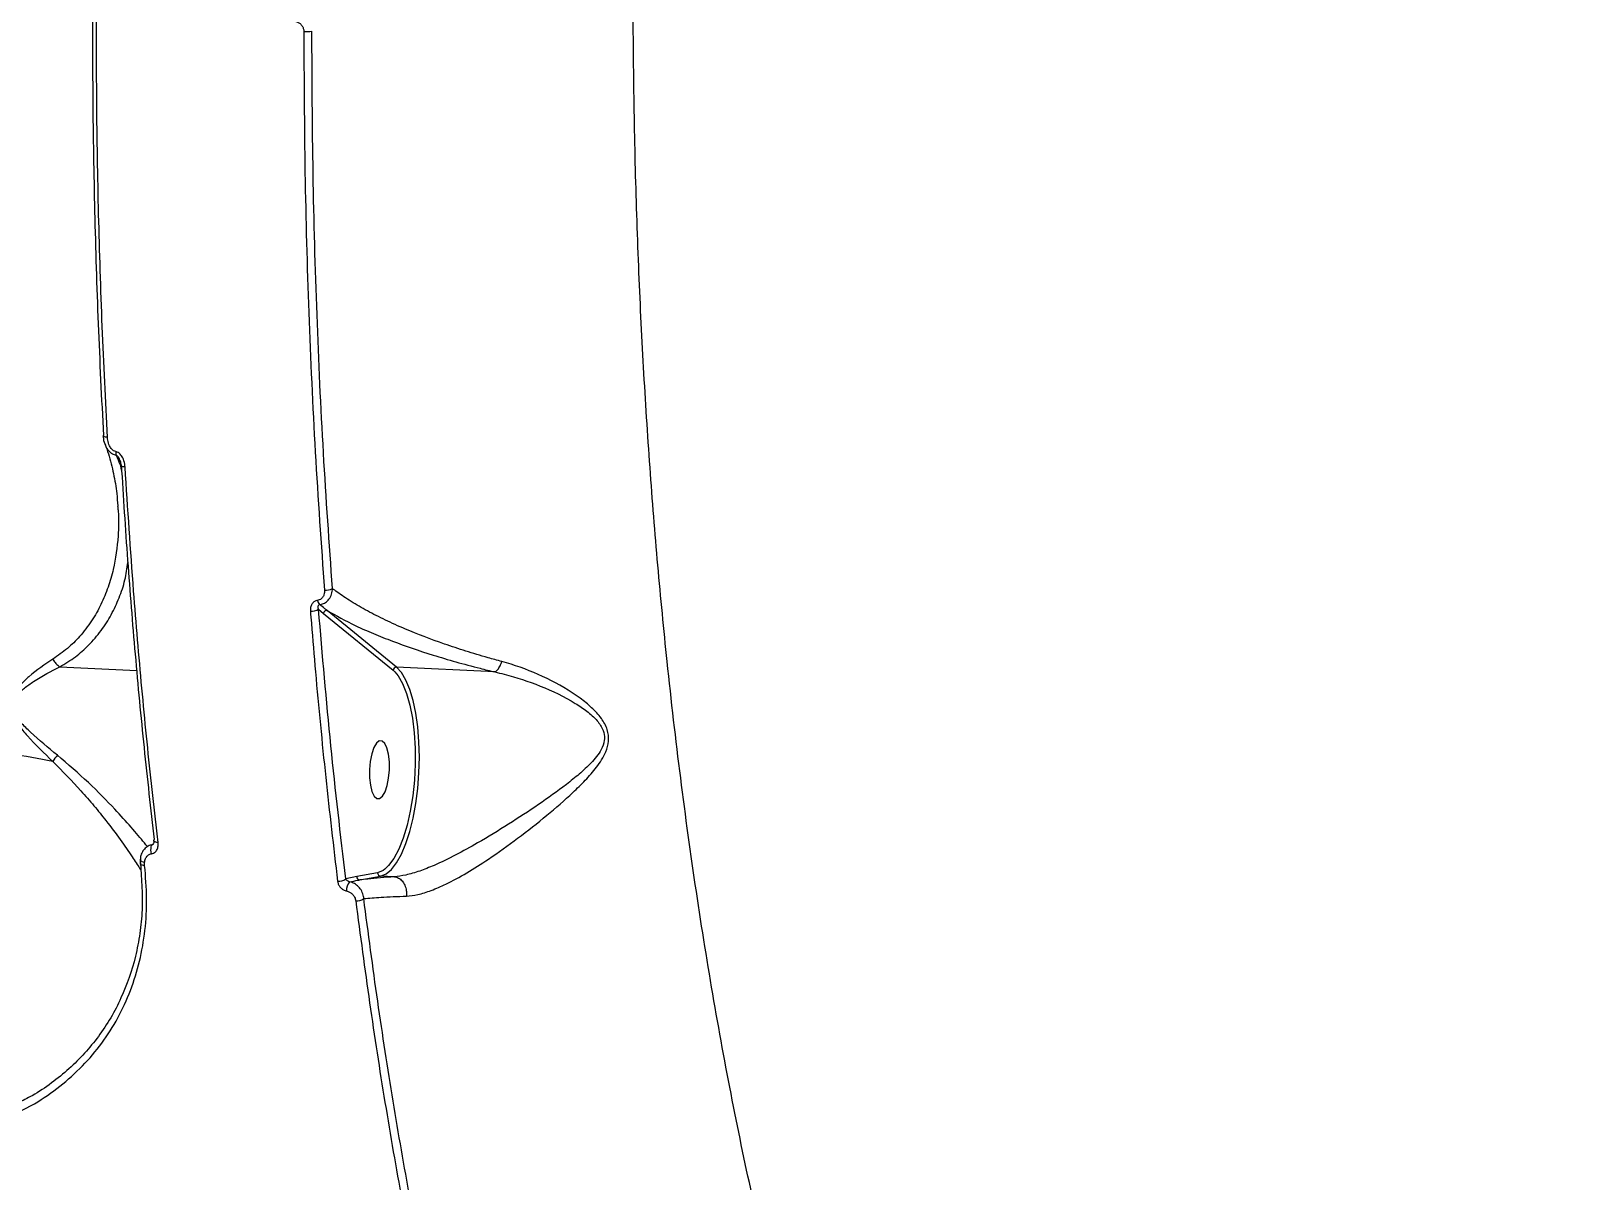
# Model space of a CAD drawing. Header units: millimetres. Extents: x -6328 to 5334, y -5037 to 4112.
# Drawn here: x -2576.2 to -2335.6, y 1104.7 to 1282.7 of the extents above; entities that cross this region are included whole.
import ezdxf

# ---------------------------------------------------------------- set-up
doc = ezdxf.new("R2010")
doc.units = ezdxf.units.MM
for name, color, linetype in [('DIKOM_ОБЪЕКТ', 7, 'Continuous'), ('DIKOM_РАЗМЕР_ЗОНА', 7, 'Continuous'), ('DIKOM_РАЗМЕР_ОБЪЕКТА', 7, 'Continuous')]:
    doc.layers.add(name, color=color, linetype=linetype)
doc.styles.add('style1', font='arial.ttf', dxfattribs={"width": 0.8})
doc.dimstyles.new('1-50', dxfattribs={"dimtxt": 300, "dimasz": 200, "dimexe": 100, "dimexo": 0, "dimgap": 100, "dimtad": 1, "dimtxsty": 'style1', "dimcen": 200, "dimclrd": 7, "dimclre": 7, "dimclrt": 7, "dimadec": 1, "dimazin": 2, "dimtfac": 1, "dimtmove": 0, "dimatfit": 2, "dimfxl": 0, "dimlwd": 25, "dimlwe": 18, "dimarcsym": 0})

# ---------------------------------------------------------------- blocks, each defined once
blk = doc.blocks.new('*D2')
at = {"layer": 'Defpoints', "color": 0, "transparency": 16777216}
for p in [(-5303.77, 2121.42), (-1621.11, 2121.42), (560.33, -2395.62)]:
    blk.add_point(p, dxfattribs=at)
at = {"layer": 'DIKOM_РАЗМЕР_ОБЪЕКТА', "color": 7, "lineweight": 18, "transparency": 16777216}
for p, q in [((-1621.11, 2121.42), (-5403.77, 2121.42)), ((560.33, -2395.62), (-5403.77, -2395.62))]:
    blk.add_line(p, q, dxfattribs=at)
at = {"layer": 'DIKOM_РАЗМЕР_ОБЪЕКТА', "color": 7, "lineweight": 25, "transparency": 16777216}
blk.add_line((-5303.77, -2195.62), (-5303.77, 1921.42), dxfattribs=at)
at = {"layer": 'DIKOM_РАЗМЕР_ОБЪЕКТА', "color": 7, "transparency": 16777216}
for points in [[(-5337.11, 1921.42), (-5270.44, 1921.42), (-5303.77, 2121.42)], [(-5337.11, -2195.62), (-5270.44, -2195.62), (-5303.77, -2395.62)]]:
    blk.add_solid(points, dxfattribs=at)
at = {"layer": 'DIKOM_РАЗМЕР_ОБЪЕКТА', "color": 7, "transparency": 16777216, "insert": (-5556.94, -137.1), "char_height": 300, "attachment_point": 5, "rotation": 90, "style": 'style1'}
blk.add_mtext('4500', dxfattribs=at)
blk = doc.blocks.new('*D3')
at = {"layer": 'Defpoints', "color": 0, "transparency": 16777216}
for p in [(-1814.92, 4111.71), (-5877.98, -3895.62), (33.33, -3895.62)]:
    blk.add_point(p, dxfattribs=at)
at = {"layer": 'DIKOM_РАЗМЕР_ЗОНА', "color": 7, "lineweight": 18, "transparency": 16777216}
for p, q in [((-1814.92, 4111.71), (-5977.98, 4111.71)), ((33.33, -3895.62), (-5977.98, -3895.62))]:
    blk.add_line(p, q, dxfattribs=at)
at = {"layer": 'DIKOM_РАЗМЕР_ЗОНА', "color": 7, "lineweight": 25, "transparency": 16777216}
blk.add_line((-5877.98, 3911.71), (-5877.98, -3695.62), dxfattribs=at)
at = {"layer": 'DIKOM_РАЗМЕР_ЗОНА', "color": 7, "transparency": 16777216}
for points in [[(-5911.31, 3911.71), (-5844.65, 3911.71), (-5877.98, 4111.71)], [(-5911.31, -3695.62), (-5844.65, -3695.62), (-5877.98, -3895.62)]]:
    blk.add_solid(points, dxfattribs=at)
at = {"layer": 'DIKOM_РАЗМЕР_ЗОНА', "color": 7, "transparency": 16777216, "insert": (-6131.15, 108.05), "char_height": 300, "attachment_point": 5, "rotation": 90, "style": 'style1'}
blk.add_mtext('8000', dxfattribs=at)

msp = doc.modelspace()

# ---------------------------------------------------------------- linework, layer by layer
at = {"layer": 'DIKOM_ОБЪЕКТ', "color": 7, "linetype": 'Continuous', "lineweight": 15}
for p, q in [((-2562.144, 1214.708), (-2562.265, 1215.301)), ((-2562.265, 1215.301), (-2562.169, 1215.087)), ((-2562.758, 1209.168), (-2562.745, 1209.033)), ((-2531.646, 1193.178), (-2530.878, 1192.538)), ((-2530.878, 1192.538), (-2520.112, 1183.736)), ((-2519.577, 1184.196), (-2530.343, 1192.998)), ((-2571.682, 1184.259), (-2559.809, 1183.699)), ((-2520.112, 1183.736), (-2519.862, 1183.506)), ((-2504.37, 1183.48), (-2519.577, 1184.196)), ((-2559.249, 1153.812), (-2559.25, 1153.837)), ((-2558.575, 1153.501), (-2558.584, 1153.961)), ((-2522.512, 1152.394), (-2525.738, 1151.807)), ((-2525.738, 1151.807), (-2527.442, 1151.462)), ((-2525.279, 1151.286), (-2522.053, 1151.873)), ((-2519.916, 1151.772), (-2522.053, 1151.873)), ((-2519.912, 1151.772), (-2519.916, 1151.772))]:
    msp.add_line(p, q, dxfattribs=at)
at = {"layer": 'DIKOM_ОБЪЕКТ', "color": 7, "linetype": 'Continuous', "lineweight": 15, "flags": 128}
for points in [[(-2564.998, 1219.991), (-2564.995, 1220.019), (-2564.963, 1220.07)], [(-2564.338, 1219.778), (-2564.506, 1219.791), (-2564.657, 1219.812), (-2564.785, 1219.842), (-2564.886, 1219.879), (-2564.956, 1219.922), (-2564.993, 1219.969), (-2564.998, 1219.991)], [(-2561.597, 1215.188), (-2561.775, 1215.202), (-2561.932, 1215.226), (-2562.063, 1215.26), (-2562.164, 1215.301), (-2562.229, 1215.349), (-2562.257, 1215.402), (-2562.258, 1215.41)], [(-2522.053, 1151.873), (-2521.211, 1152.218), (-2520.381, 1152.913), (-2519.581, 1153.941), (-2518.828, 1155.282), (-2518.139, 1156.905), (-2517.529, 1158.775), (-2517.01, 1160.853), (-2516.594, 1163.093), (-2516.291, 1165.446), (-2516.106, 1167.861), (-2516.043, 1170.286), (-2516.105, 1172.669), (-2516.289, 1174.957), (-2516.592, 1177.101), (-2517.008, 1179.054), (-2517.526, 1180.775), (-2518.136, 1182.225), (-2518.825, 1183.374), (-2519.577, 1184.196)], [(-2519.862, 1183.506), (-2519.343, 1182.885), (-2518.645, 1181.682), (-2518.033, 1180.157), (-2517.522, 1178.347), (-2517.125, 1176.295), (-2516.852, 1174.05), (-2516.708, 1171.668), (-2516.698, 1169.205), (-2516.821, 1166.721), (-2517.075, 1164.277), (-2517.454, 1161.931), (-2517.947, 1159.739), (-2518.545, 1157.755), (-2519.231, 1156.027), (-2519.99, 1154.596), (-2520.803, 1153.498), (-2521.374, 1152.956)], [(-2522.694, 1172.441), (-2523.095, 1171.755), (-2523.425, 1170.794), (-2523.659, 1169.633), (-2523.777, 1168.368), (-2523.77, 1167.1), (-2523.637, 1165.933), (-2523.391, 1164.961), (-2523.051, 1164.262), (-2522.644, 1163.894), (-2522.204, 1163.886), (-2521.766, 1164.239), (-2521.365, 1164.924), (-2521.035, 1165.886), (-2520.801, 1167.046), (-2520.683, 1168.312), (-2520.69, 1169.579), (-2520.822, 1170.747), (-2521.069, 1171.719), (-2521.409, 1172.417), (-2521.815, 1172.785), (-2522.256, 1172.793), (-2522.694, 1172.441)], [(-2557.164, 1157.374), (-2557.155, 1157.45), (-2557.109, 1157.533)], [(-2556.493, 1157.069), (-2556.671, 1157.085), (-2556.83, 1157.117), (-2556.963, 1157.164), (-2557.065, 1157.222), (-2557.133, 1157.292), (-2557.163, 1157.369), (-2557.164, 1157.374)], [(-2557.503, 1155.343), (-2557.565, 1155.613), (-2557.596, 1155.895), (-2557.593, 1156.167), (-2557.557, 1156.407), (-2557.491, 1156.595), (-2557.4, 1156.716), (-2557.305, 1156.759)], [(-2558.584, 1153.961), (-2558.772, 1154.013), (-2558.938, 1154.082), (-2559.075, 1154.164), (-2559.178, 1154.256), (-2559.241, 1154.353), (-2559.262, 1154.452), (-2559.261, 1154.468)], [(-2558.575, 1153.501), (-2558.744, 1153.516), (-2558.895, 1153.546), (-2559.025, 1153.589), (-2559.128, 1153.644), (-2559.201, 1153.708), (-2559.242, 1153.78), (-2559.249, 1153.812)], [(-2521.374, 1152.956), (-2521.65, 1152.757), (-2522.512, 1152.394)]]:
    msp.add_lwpolyline(points, dxfattribs=at)
at = {"layer": 'DIKOM_ОБЪЕКТ', "color": 7, "linetype": 'Continuous', "lineweight": 15}
for centre, radius, start, end in [((-2533.581, 1287.732), 5.145, 266.00861, 280.05466), ((-2561.375, 1217.39), 1.661, 173.69656, 192.10531), ((-2530.542, 1198.318), 2.193, 264.71973, 298.53763), ((-2532.707, 1194.914), 2.034, 263.95051, 301.43156), ((-2530.746, 1194.68), 1.07, 186.93422, 225.44102), ((-2530.352, 1192.468), 0.53, 89.01483, 172.42893), ((-2519.587, 1183.667), 0.53, 89.01483, 172.42988), ((-2587.504, 1104.801), 66.437, 77.21168, 88.59998), ((-2567.347, 1166.52), 6.256, 139.31061, 150.61572), ((-2522.012, 1152.372), 0.5, 177.50153, 265.31762), ((-2528.526, 1152.745), 1.679, 263.74113, 310.1993), ((-2525.349, 1149.697), 1.978, 139.13031, 183.48556), ((-2525.238, 1151.785), 0.5, 177.50045, 265.31972), ((-2525.727, 1149.771), 1.747, 264.57461, 307.93089)]:
    msp.add_arc(centre, radius, start, end, dxfattribs=at)
for points, knots in [([(-2472.747, 1704.679), (-2475.086, 1702.986), (-2479.826, 1699.555), (-2486.899, 1692.954), (-2493.987, 1685.27), (-2501.006, 1676.437), (-2508.054, 1666.32), (-2514.268, 1656.213), (-2519.678, 1646.492), (-2524.07, 1637.978), (-2528.234, 1629.318), (-2532.179, 1620.561), (-2536.038, 1611.427), (-2540.614, 1599.89), (-2545.812, 1585.652), (-2551.447, 1568.555), (-2556.579, 1551.315), (-2561.231, 1534.086), (-2565.271, 1517.624), (-2568.873, 1501.526), (-2572.016, 1486.177), (-2574.893, 1470.783), (-2577.803, 1453.689), (-2580.61, 1435.146), (-2583.238, 1415.142), (-2585.351, 1396.42), (-2587.074, 1378.45), (-2588.431, 1361.598), (-2589.522, 1344.965), (-2590.454, 1326.765), (-2591.121, 1307.356), (-2591.45, 1286.802), (-2591.416, 1267.904), (-2591.085, 1250.062), (-2590.52, 1233.586), (-2589.72, 1217.563), (-2588.692, 1201.945), (-2587.439, 1186.448), (-2586.401, 1176.298), (-2585.881, 1171.218)], [0, 0, 0, 0, 0.0301137, 0.0610473, 0.0920745, 0.1234593, 0.154942, 0.1881633, 0.2101597, 0.2321896, 0.2521642, 0.2721387, 0.2922143, 0.3122899, 0.3452906, 0.3784047, 0.4106071, 0.4400732, 0.4696198, 0.4950073, 0.5204462, 0.5445895, 0.568777, 0.6010324, 0.6305467, 0.6601415, 0.68557, 0.7110497, 0.7352314, 0.7594571, 0.7917932, 0.8213808, 0.8510491, 0.8765399, 0.9020822, 0.9263226, 0.9506071, 0.9752803, 1, 1, 1, 1]), ([(-2452.633, 1057.683), (-2454.012, 1062.185), (-2456.771, 1071.189), (-2460.589, 1085.545), (-2464.161, 1100.507), (-2467.471, 1116.196), (-2470.494, 1132.504), (-2473.229, 1149.479), (-2475.647, 1166.995), (-2477.607, 1183.888), (-2479.164, 1199.956), (-2480.384, 1215.151), (-2481.375, 1230.593), (-2482.134, 1246.32), (-2482.654, 1262.259), (-2482.933, 1278.435), (-2482.965, 1294.755), (-2482.754, 1310.687), (-2482.326, 1326.147), (-2481.663, 1342.169), (-2480.699, 1359.232), (-2479.378, 1377.286), (-2477.635, 1396.658), (-2475.387, 1417.259), (-2472.867, 1436.54), (-2470.389, 1453.142), (-2467.921, 1468.156), (-2465.06, 1483.9), (-2461.762, 1500.274), (-2457.931, 1517.534), (-2453.501, 1535.516), (-2448.827, 1552.511), (-2444.314, 1567.44), (-2440.05, 1580.461), (-2435.598, 1593.013), (-2430.977, 1605.039), (-2426.191, 1616.532), (-2421.251, 1627.44), (-2416.168, 1637.824), (-2412.667, 1644.224), (-2410.914, 1647.429)], [0, 0, 0, 0, 0.0277428, 0.0554856, 0.0835918, 0.1116979, 0.1402848, 0.1688716, 0.1978427, 0.2268138, 0.2503664, 0.2739191, 0.2976931, 0.3214671, 0.3455316, 0.3695961, 0.393891, 0.4181859, 0.4402547, 0.4623235, 0.4890861, 0.5158638, 0.5426264, 0.5757713, 0.6089163, 0.6309326, 0.652949, 0.6796477, 0.7063614, 0.7330602, 0.7661254, 0.7991906, 0.8241634, 0.8492229, 0.8742824, 0.8994293, 0.9244842, 0.9496267, 0.9747692, 1, 1, 1, 1]), ([(-2566.633, 1289.76), (-2566.643, 1283.906), (-2566.662, 1272.187), (-2566.357, 1254.706), (-2565.828, 1237.294), (-2565.252, 1225.815), (-2564.963, 1220.07)], [0, 0, 0, 0, 0.2488778, 0.4982001, 0.7488729, 1, 1, 1, 1]), ([(-2564.338, 1219.778), (-2564.625, 1225.483), (-2565.2, 1236.904), (-2565.734, 1254.3), (-2566.044, 1271.87), (-2566.027, 1283.699), (-2566.018, 1289.619)], [0, 0, 0, 0, 0.2488775, 0.4981997, 0.7488727, 1, 1, 1, 1]), ([(-2535.151, 1284.139), (-2534.996, 1284.091), (-2534.685, 1283.995), (-2534.3, 1283.656), (-2534.034, 1283.218), (-2533.945, 1282.843), (-2533.94, 1282.637), (-2533.939, 1282.599)], [0, 0, 0, 0, 0.236408, 0.4729314, 0.7098822, 0.9468304, 1, 1, 1, 1]), ([(-2533.939, 1282.599), (-2533.906, 1275.311), (-2533.838, 1260.716), (-2533.217, 1238.991), (-2532.244, 1217.389), (-2531.244, 1203.226), (-2530.744, 1196.135)], [0, 0, 0, 0, 0.2482522, 0.497193, 0.7482405, 1, 1, 1, 1]), ([(-2529.494, 1196.392), (-2529.987, 1203.368), (-2530.975, 1217.341), (-2531.949, 1238.79), (-2532.579, 1260.564), (-2532.648, 1275.291), (-2532.683, 1282.666)], [0, 0, 0, 0, 0.2482527, 0.4971938, 0.7482409, 1, 1, 1, 1]), ([(-2564.98, 1219.992), (-2564.982, 1219.93), (-2564.997, 1219.52), (-2564.904, 1219.047), (-2564.725, 1218.685), (-2564.706, 1218.645)], [0, 0, 0, 0, 0.1355219, 0.9037979, 1, 1, 1, 1]), ([(-2563.025, 1217.573), (-2563.145, 1217.61), (-2563.383, 1217.686), (-2563.734, 1217.998), (-2564.09, 1218.547), (-2564.285, 1219.19), (-2564.325, 1219.637), (-2564.338, 1219.778)], [0, 0, 0, 0, 0.1388676, 0.2767759, 0.4965982, 0.8418705, 1, 1, 1, 1]), ([(-2564.706, 1218.75), (-2564.526, 1218.245), (-2563.974, 1216.701), (-2563.367, 1214.14), (-2562.883, 1211.447), (-2562.788, 1209.804), (-2562.752, 1209.17)], [0, 0, 0, 0, 0.1542651, 0.4713325, 0.7957944, 1, 1, 1, 1]), ([(-2564.671, 1218.658), (-2564.637, 1218.529), (-2564.529, 1218.113), (-2564.116, 1217.628), (-2563.574, 1217.202), (-2563.194, 1217.096), (-2562.998, 1217.042)], [0, 0, 0, 0, 0.1594156, 0.5103715, 0.7476818, 1, 1, 1, 1]), ([(-2561.597, 1215.188), (-2561.612, 1215.342), (-2561.659, 1215.828), (-2561.883, 1216.529), (-2562.275, 1217.12), (-2562.651, 1217.453), (-2562.9, 1217.532), (-2563.025, 1217.573)], [0, 0, 0, 0, 0.1605573, 0.5081498, 0.7318587, 0.8653695, 1, 1, 1, 1]), ([(-2562.998, 1217.042), (-2562.946, 1216.917), (-2562.7, 1216.335), (-2562.456, 1215.756), (-2562.265, 1215.301)], [0, 0, 0, 0, 0.214844, 1, 1, 1, 1]), ([(-2562.998, 1217.042), (-2562.974, 1217.031), (-2562.921, 1217.009), (-2562.823, 1216.923), (-2562.675, 1216.735), (-2562.55, 1216.523), (-2562.493, 1216.366), (-2562.479, 1216.329)], [0, 0, 0, 0, 0.0784096, 0.1680588, 0.3942637, 0.8581699, 1, 1, 1, 1]), ([(-2562.483, 1216.328), (-2562.455, 1216.27), (-2562.32, 1215.989), (-2562.244, 1215.661), (-2562.262, 1215.423), (-2562.263, 1215.411)], [0, 0, 0, 0, 0.1970812, 0.9621199, 1, 1, 1, 1]), ([(-2562.198, 1215.513), (-2561.886, 1210.588), (-2561.261, 1200.732), (-2560.072, 1186.151), (-2558.715, 1171.71), (-2557.644, 1162.261), (-2557.109, 1157.533)], [0, 0, 0, 0, 0.2491446, 0.4986289, 0.7491418, 1, 1, 1, 1]), ([(-2556.493, 1157.069), (-2556.564, 1157.674), (-2556.918, 1160.699), (-2557.803, 1168.614), (-2559.036, 1180.947), (-2560.439, 1197.253), (-2561.183, 1208.769), (-2561.597, 1215.188)], [0, 0, 0, 0, 0.0321573, 0.1607921, 0.4182836, 0.6757752, 1, 1, 1, 1]), ([(-2562.745, 1209.033), (-2562.721, 1208.805), (-2562.561, 1207.274), (-2562.665, 1204.009), (-2563.178, 1200.079), (-2564.189, 1196.58), (-2565.286, 1193.906), (-2566.735, 1191.331), (-2568.487, 1189.053), (-2570.473, 1187.065), (-2572.019, 1186), (-2572.796, 1185.466)], [0, 0, 0, 0, 0.0251219, 0.1685511, 0.3686891, 0.4789552, 0.5896244, 0.7018522, 0.8148074, 0.9069864, 1, 1, 1, 1]), ([(-2571.682, 1184.259), (-2570.864, 1184.767), (-2569.217, 1185.788), (-2567.112, 1187.685), (-2565.249, 1189.858), (-2563.683, 1192.327), (-2562.484, 1194.952), (-2561.555, 1197.639), (-2561.311, 1199.517), (-2561.192, 1200.432)], [0, 0, 0, 0, 0.1254664, 0.2522225, 0.4005617, 0.549977, 0.7020425, 0.8547796, 1, 1, 1, 1]), ([(-2530.744, 1196.135), (-2530.749, 1195.893), (-2530.757, 1195.471), (-2531.013, 1194.977), (-2531.34, 1194.68), (-2531.625, 1194.572), (-2531.782, 1194.554), (-2531.808, 1194.551)], [0, 0, 0, 0, 0.3277202, 0.573894, 0.77963, 0.9627747, 1, 1, 1, 1]), ([(-2531.497, 1193.917), (-2531.452, 1193.922), (-2531.192, 1193.952), (-2530.712, 1194.118), (-2530.123, 1194.576), (-2529.671, 1195.291), (-2529.51, 1195.95), (-2529.496, 1196.329), (-2529.494, 1196.392)], [0, 0, 0, 0, 0.0395069, 0.2326388, 0.4437426, 0.6867398, 0.9479473, 1, 1, 1, 1]), ([(-2503.278, 1185.085), (-2503.996, 1185.28), (-2505.916, 1185.799), (-2508.902, 1186.697), (-2513.32, 1188.158), (-2517.509, 1189.772), (-2521.36, 1191.505), (-2524.165, 1192.928), (-2526.663, 1194.378), (-2528.389, 1195.538), (-2529.257, 1196.208), (-2529.494, 1196.392)], [0, 0, 0, 0, 0.0601169, 0.1606253, 0.2618619, 0.4689752, 0.5879989, 0.7078536, 0.830228, 0.9534373, 1, 1, 1, 1]), ([(-2531.808, 1194.551), (-2531.841, 1194.547), (-2532.008, 1194.526), (-2532.309, 1194.405), (-2532.651, 1194.084), (-2532.91, 1193.567), (-2532.917, 1193.131), (-2532.921, 1192.891)], [0, 0, 0, 0, 0.0440727, 0.2245474, 0.4337722, 0.6875081, 1, 1, 1, 1]), ([(-2531.646, 1193.178), (-2531.676, 1193.283), (-2531.728, 1193.466), (-2531.715, 1193.692), (-2531.656, 1193.829), (-2531.583, 1193.89), (-2531.533, 1193.91), (-2531.507, 1193.915), (-2531.497, 1193.917)], [0, 0, 0, 0, 0.3694027, 0.6445477, 0.8371646, 0.9270165, 0.9711869, 1, 1, 1, 1]), ([(-2527.442, 1151.462), (-2528.243, 1158.289), (-2529.848, 1171.962), (-2531.046, 1186.099), (-2531.646, 1193.178)], [0, 0, 0, 0, 0.4992727, 1, 1, 1, 1]), ([(-2530.343, 1192.998), (-2530.457, 1193.086), (-2530.846, 1193.389), (-2531.227, 1193.698), (-2531.497, 1193.917)], [0, 0, 0, 0, 0.2912822, 1, 1, 1, 1]), ([(-2532.921, 1192.891), (-2532.871, 1192.263), (-2532.619, 1189.123), (-2531.882, 1180.487), (-2530.597, 1167.087), (-2529.338, 1156.416), (-2528.709, 1151.076)], [0, 0, 0, 0, 0.0441412, 0.2207137, 0.6100127, 1, 1, 1, 1]), ([(-2530.343, 1192.998), (-2528.933, 1192.204), (-2526.801, 1191.003), (-2523.2, 1189.414), (-2519.365, 1187.882), (-2515.076, 1186.407), (-2510.412, 1185.027), (-2507.192, 1184.162), (-2505.128, 1183.663), (-2504.37, 1183.48)], [0, 0, 0, 0, 0.2355394, 0.3560364, 0.4765274, 0.7016571, 0.8172953, 0.9329171, 1, 1, 1, 1]), ([(-2572.796, 1185.466), (-2574.042, 1184.627), (-2575.727, 1183.494), (-2577.777, 1181.55), (-2578.793, 1180.286), (-2579.33, 1178.995), (-2579.362, 1177.844), (-2578.978, 1176.596), (-2578.062, 1175.151), (-2575.963, 1172.701), (-2574.126, 1170.895), (-2572.798, 1169.59)], [0, 0, 0, 0, 0.2657862, 0.3593773, 0.4543063, 0.5177528, 0.5632827, 0.6085748, 0.6803153, 0.7688732, 1, 1, 1, 1]), ([(-2572.091, 1170.599), (-2573.489, 1171.741), (-2575.408, 1173.309), (-2577.62, 1175.458), (-2578.583, 1176.715), (-2578.983, 1177.822), (-2578.916, 1178.84), (-2578.287, 1179.945), (-2577.187, 1181.022), (-2574.903, 1182.62), (-2573.041, 1183.624), (-2571.697, 1184.261), (-2571.695, 1184.262)], [0, 0, 0, 0, 0.2369823, 0.3252742, 0.3938178, 0.4351344, 0.4764545, 0.5364569, 0.6308586, 0.7257813, 0.9996838, 1, 1, 1, 1]), ([(-2572.796, 1185.466), (-2572.774, 1185.426), (-2572.641, 1185.181), (-2572.308, 1184.713), (-2571.912, 1184.421), (-2571.695, 1184.262)], [0, 0, 0, 0, 0.0794445, 0.4971824, 1, 1, 1, 1]), ([(-2571.695, 1184.262), (-2571.694, 1184.261), (-2571.692, 1184.26), (-2571.688, 1184.259), (-2571.684, 1184.259), (-2571.682, 1184.259)], [0, 0, 0, 0, 0.241083, 0.5651089, 1, 1, 1, 1]), ([(-2518.059, 1148.782), (-2517.477, 1148.842), (-2516.263, 1148.968), (-2514.195, 1149.62), (-2511.673, 1150.711), (-2508.699, 1152.339), (-2504.962, 1154.722), (-2500.765, 1157.727), (-2496.354, 1161.194), (-2492.87, 1164.204), (-2490.333, 1166.69), (-2488.534, 1168.732), (-2487.215, 1170.75), (-2486.637, 1172.778), (-2486.856, 1174.62), (-2487.85, 1176.392), (-2489.352, 1177.993), (-2492.098, 1180.2), (-2496.288, 1182.595), (-2500.44, 1184.278), (-2502.799, 1184.949), (-2503.278, 1185.085)], [0, 0, 0, 0, 0.0399715, 0.083299, 0.1277351, 0.1880435, 0.2502378, 0.3338835, 0.4199859, 0.5013491, 0.5428288, 0.5846608, 0.6297904, 0.6581297, 0.6869604, 0.7180466, 0.7529296, 0.7887563, 0.8810067, 0.9758693, 1, 1, 1, 1]), ([(-2504.361, 1183.48), (-2504.24, 1183.553), (-2503.998, 1183.698), (-2503.632, 1184.233), (-2503.399, 1184.74), (-2503.294, 1185.04), (-2503.278, 1185.085)], [0, 0, 0, 0, 0.3157288, 0.6314576, 0.943771, 1, 1, 1, 1]), ([(-2504.361, 1183.48), (-2504.359, 1183.48), (-2503.87, 1183.371), (-2501.512, 1182.803), (-2497.271, 1181.398), (-2492.976, 1179.367), (-2490.082, 1177.426), (-2488.54, 1176.064), (-2487.552, 1174.587), (-2487.366, 1173.492), (-2487.449, 1172.48), (-2487.969, 1171.093), (-2489.389, 1169.386), (-2491.273, 1167.653), (-2493.968, 1165.5), (-2497.614, 1162.908), (-2502.243, 1159.869), (-2506.557, 1157.244), (-2510.438, 1155.098), (-2513.447, 1153.637), (-2516.035, 1152.611), (-2518.095, 1152.006), (-2519.351, 1151.811), (-2519.911, 1151.772), (-2519.912, 1151.772)], [0, 0, 0, 0, 0.0000893, 0.0246796, 0.1189565, 0.215293, 0.2495709, 0.2844819, 0.313206, 0.3343548, 0.3391936, 0.365293, 0.4088715, 0.4498291, 0.4911877, 0.5755432, 0.6616036, 0.749536, 0.8109744, 0.8738738, 0.9170285, 0.9611151, 0.9999864, 1, 1, 1, 1]), ([(-2504.37, 1183.48), (-2504.369, 1183.48), (-2504.366, 1183.48), (-2504.362, 1183.48), (-2504.361, 1183.48), (-2504.361, 1183.48)], [0, 0, 0, 0, 0.4269521, 0.7842824, 1, 1, 1, 1]), ([(-2572.798, 1169.59), (-2571.302, 1168.086), (-2569.037, 1165.809), (-2566.397, 1162.743), (-2564.323, 1160.182), (-2562.277, 1157.439), (-2560.585, 1154.985), (-2559.57, 1153.427), (-2559.242, 1152.922), (-2559.184, 1152.833)], [0, 0, 0, 0, 0.239787, 0.3629513, 0.487254, 0.6568392, 0.8308105, 0.9700861, 1, 1, 1, 1]), ([(-2558.126, 1156.437), (-2558.286, 1156.629), (-2558.992, 1157.477), (-2560.654, 1159.44), (-2563.468, 1162.564), (-2567.214, 1166.401), (-2570.45, 1169.187), (-2572.091, 1170.599)], [0, 0, 0, 0, 0.056126, 0.2475034, 0.4436117, 0.7178665, 1, 1, 1, 1]), ([(-2557.503, 1155.343), (-2557.459, 1155.35), (-2557.288, 1155.378), (-2556.997, 1155.522), (-2556.683, 1155.867), (-2556.47, 1156.403), (-2556.485, 1156.84), (-2556.493, 1157.069)], [0, 0, 0, 0, 0.0579486, 0.2245, 0.4300547, 0.7004928, 1, 1, 1, 1]), ([(-2557.169, 1157.373), (-2557.164, 1157.343), (-2557.137, 1157.174), (-2557.179, 1156.937), (-2557.278, 1156.763), (-2557.306, 1156.762), (-2557.301, 1156.756), (-2557.337, 1156.761), (-2557.346, 1156.763)], [0, 0, 0, 0, 0.0714425, 0.3963618, 0.6358171, 0.8568553, 0.9633729, 1, 1, 1, 1]), ([(-2557.299, 1156.735), (-2557.501, 1156.702), (-2557.948, 1156.629), (-2558.521, 1156.211), (-2558.965, 1155.617), (-2559.207, 1155.009), (-2559.231, 1154.607), (-2559.239, 1154.466)], [0, 0, 0, 0, 0.1821123, 0.4014736, 0.6265062, 0.8688744, 1, 1, 1, 1]), ([(-2558.584, 1153.961), (-2558.547, 1154.181), (-2558.48, 1154.581), (-2558.177, 1155.023), (-2557.839, 1155.271), (-2557.599, 1155.322), (-2557.503, 1155.343)], [0, 0, 0, 0, 0.3467093, 0.6312456, 0.8513066, 1, 1, 1, 1]), ([(-2580.816, 1114.072), (-2579.054, 1114.883), (-2575.805, 1116.379), (-2571.647, 1119.278), (-2568.145, 1122.412), (-2565.129, 1125.96), (-2562.639, 1129.885), (-2560.682, 1134.134), (-2559.269, 1138.668), (-2558.445, 1143.449), (-2558.148, 1148.405), (-2558.433, 1151.804), (-2558.575, 1153.501)], [0, 0, 0, 0, 0.1166812, 0.2150846, 0.3137979, 0.4122009, 0.510061, 0.6082268, 0.7060845, 0.8039539, 0.9021323, 1, 1, 1, 1]), ([(-2559.221, 1153.937), (-2559.047, 1151.483), (-2558.783, 1147.769), (-2559.278, 1142.983), (-2560.16, 1138.339), (-2561.681, 1133.95), (-2563.791, 1129.911), (-2566.303, 1126.118), (-2569.38, 1122.719), (-2572.985, 1119.821), (-2575.619, 1118.001), (-2577.495, 1117.119), (-2578.264, 1116.757)], [0, 0, 0, 0, 0.1546351, 0.2339744, 0.3138952, 0.4686421, 0.5480155, 0.6279626, 0.7837306, 0.8636268, 0.9441016, 1, 1, 1, 1]), ([(-2559.231, 1154.464), (-2559.25, 1154.344), (-2559.291, 1154.076), (-2559.249, 1153.802), (-2559.226, 1153.652)], [0, 0, 0, 0, 0.4496718, 1, 1, 1, 1]), ([(-2528.709, 1151.076), (-2528.699, 1151.014), (-2528.663, 1150.79), (-2528.505, 1150.414), (-2528.188, 1150.015), (-2527.783, 1149.71), (-2527.476, 1149.621), (-2527.323, 1149.577)], [0, 0, 0, 0, 0.0918816, 0.335558, 0.5630753, 0.7814373, 1, 1, 1, 1]), ([(-2526.845, 1150.991), (-2526.891, 1151.003), (-2526.947, 1151.016), (-2527.057, 1151.063), (-2527.178, 1151.135), (-2527.317, 1151.26), (-2527.4, 1151.374), (-2527.433, 1151.443), (-2527.442, 1151.462)], [0, 0, 0, 0, 0.1522482, 0.1824919, 0.3869018, 0.6239511, 0.8956515, 1, 1, 1, 1]), ([(-2526.845, 1150.991), (-2526.424, 1151.075), (-2525.907, 1151.178), (-2525.377, 1151.269), (-2525.279, 1151.286)], [0, 0, 0, 0, 0.8148012, 1, 1, 1, 1]), ([(-2524.653, 1148.393), (-2524.663, 1148.5), (-2524.699, 1148.891), (-2524.93, 1149.547), (-2525.432, 1150.24), (-2526.087, 1150.764), (-2526.591, 1150.915), (-2526.845, 1150.991)], [0, 0, 0, 0, 0.0902993, 0.3322162, 0.5590657, 0.7775841, 1, 1, 1, 1]), ([(-2519.916, 1151.772), (-2521.365, 1151.66), (-2523.318, 1151.509), (-2524.877, 1151.332), (-2525.279, 1151.286)], [0, 0, 0, 0, 0.7421802, 1, 1, 1, 1]), ([(-2519.912, 1151.772), (-2519.696, 1151.726), (-2519.264, 1151.635), (-2518.696, 1151.157), (-2518.27, 1150.488), (-2518.043, 1149.704), (-2518.021, 1149.118), (-2518.054, 1148.826), (-2518.059, 1148.782)], [0, 0, 0, 0, 0.1975765, 0.3951529, 0.5927296, 0.7903069, 0.9681074, 1, 1, 1, 1]), ([(-2527.323, 1149.577), (-2527.166, 1149.532), (-2526.853, 1149.441), (-2526.437, 1149.128), (-2526.107, 1148.716), (-2525.941, 1148.328), (-2525.903, 1148.095), (-2525.892, 1148.032)], [0, 0, 0, 0, 0.216891, 0.4334722, 0.6619726, 0.9080849, 1, 1, 1, 1]), ([(-2525.892, 1148.032), (-2525.197, 1142.753), (-2523.804, 1132.187), (-2521.399, 1116.757), (-2518.78, 1101.613), (-2516.828, 1091.856), (-2515.851, 1086.974)], [0, 0, 0, 0, 0.2488775, 0.4981996, 0.7488726, 1, 1, 1, 1]), ([(-2524.653, 1148.393), (-2523.809, 1148.464), (-2521.976, 1148.617), (-2519.432, 1148.724), (-2518.059, 1148.782)], [0, 0, 0, 0, 0.4604881, 1, 1, 1, 1]), ([(-2514.634, 1087.464), (-2515.6, 1092.292), (-2517.534, 1101.958), (-2520.142, 1117.02), (-2522.553, 1132.459), (-2523.953, 1143.079), (-2524.653, 1148.393)], [0, 0, 0, 0, 0.2488778, 0.4982002, 0.748873, 1, 1, 1, 1])]:
    msp.add_open_spline(points, degree=3, knots=knots, dxfattribs=at)

# ---------------------------------------------------------------- dimensions: what is measured, and where the dimension line sits
at = {"layer": 'DIKOM_РАЗМЕР_ЗОНА'}
dim = msp.add_linear_dim(base=(-5877.98, -3895.616), p1=(-1814.925, 4111.709), p2=(33.33, -3895.616), angle=90, text='8000', dimstyle='1-50', dxfattribs=at)
dim.commit()
dim.dimension.update_dxf_attribs({"geometry": '*D3', "text_midpoint": (-5877.98, 108.046), "dimtype": 160})
at = {"layer": 'DIKOM_РАЗМЕР_ОБЪЕКТА'}
dim = msp.add_linear_dim(base=(-5303.773, 2121.419), p1=(560.33, -2395.616), p2=(-1621.109, 2121.419), angle=90, text='4500', dimstyle='1-50', dxfattribs=at)
dim.commit()
dim.dimension.update_dxf_attribs({"geometry": '*D2', "text_midpoint": (-5303.773, -137.099), "dimtype": 160})

doc.saveas('drawing.dxf')
